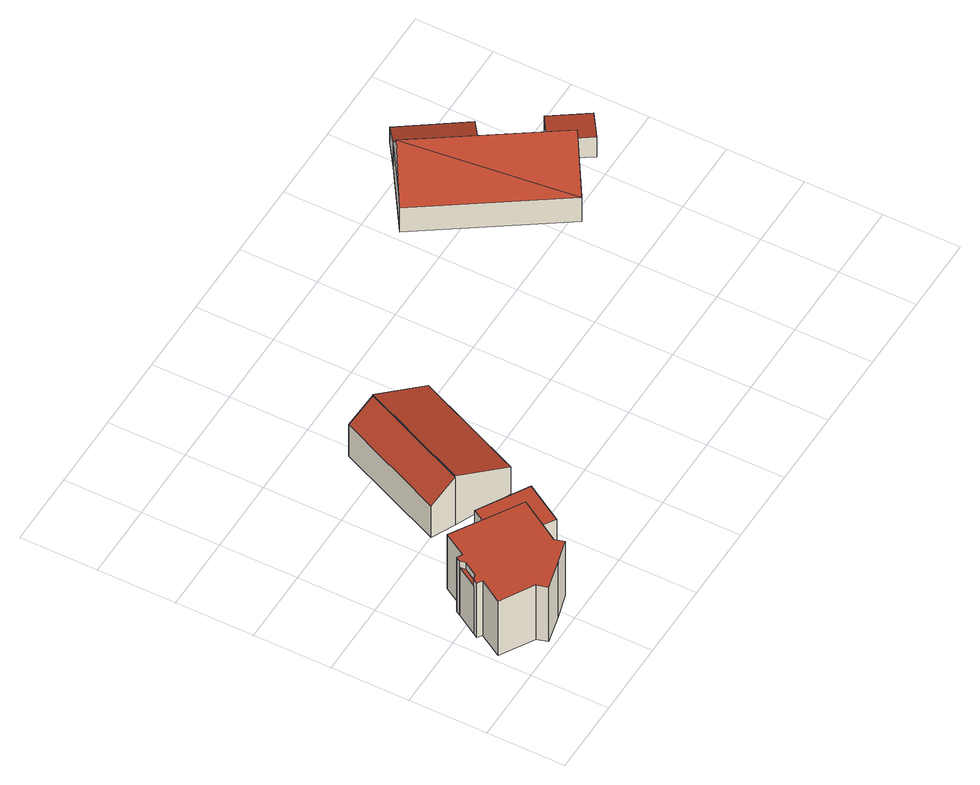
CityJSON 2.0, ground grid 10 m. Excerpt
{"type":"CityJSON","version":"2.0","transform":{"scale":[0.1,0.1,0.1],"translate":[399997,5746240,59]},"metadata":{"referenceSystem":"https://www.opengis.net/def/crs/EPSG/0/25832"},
"CityObjects":{
"building1":{"type":"Building","attributes":{"Gemeindeschluessel":"05558044","Geometrietyp2DReferenz":"3000","function":"31001_1000"},"address":[{"country":"Germany","locality":"Senden","thoroughfareNumber":"35","thoroughfareName":"Venne"}],"children":["building1-1","building1-2"]},
"building1-1":{"type":"BuildingPart","attributes":{"roofType":"1000","measuredHeight":7.87},"parents":["building1"],"geometry":[{"type":"Solid","lod":"2","boundaries":[[[[0,1,2,3]],[[4,0,3,5]],[[1,6,7,2]],[[1,0,4,6]],[[6,4,5,7]],[[7,5,3,2]]]],"semantics":{"surfaces":[{"type":"WallSurface"},{"type":"RoofSurface"},{"type":"GroundSurface"},{"type":"ClosureSurface"}],"values":[[0,1,2,3,3,3]]}}]},
"building1-2":{"type":"BuildingPart","attributes":{"roofType":"9999","measuredHeight":9},"parents":["building1"],"geometry":[{"type":"Solid","lod":"2","boundaries":[[[[8,9,10,11,12,13,14,15,16,17,18,19,20,21,22,23,24,25]],[[23,26,27,24]],[[22,28,26,23]],[[21,29,28,22]],[[20,30,29,21]],[[19,3,2,30,20]],[[3,19,18,5]],[[5,18,17,4]],[[4,17,16,0]],[[15,31,1,0,16]],[[14,32,31,15]],[[13,33,32,14]],[[12,34,33,13]],[[11,35,34,12]],[[10,36,35,11]],[[9,37,36,10]],[[8,38,37,9]],[[25,39,38,8]],[[24,27,39,25]],[[7,2,3,5]],[[6,7,5,4]],[[1,6,4,0]],[[26,28,29,30,2,7,6,1,31,32,33,34,35,36,37,38,39,27]]]],"semantics":{"surfaces":[{"type":"RoofSurface"},{"type":"WallSurface"},{"type":"GroundSurface"}],"values":[[0,1,1,1,1,1,1,1,1,1,1,1,1,1,1,1,1,1,1,1,1,1,2]]}}]},
"building2":{"type":"Building","attributes":{"Gemeindeschluessel":"05558044","Geometrietyp2DReferenz":"3000","function":"31001_1310","roofType":"1000","measuredHeight":3.5},"geometry":[{"type":"Solid","lod":"2","boundaries":[[[[40,41,42,43]],[[44,45,41,40]],[[46,47,45,44]],[[48,49,47,46]],[[50,51,49,48]],[[43,42,51,50]],[[48,46,44,40,43,50]],[[41,45,47,49,51,42]]]],"semantics":{"surfaces":[{"type":"WallSurface"},{"type":"RoofSurface"},{"type":"GroundSurface"}],"values":[[0,0,0,0,0,0,1,2]]}}]},
"building3":{"type":"Building","attributes":{"Gemeindeschluessel":"05558044","Geometrietyp2DReferenz":"3000","function":"51009_1610","roofType":"2100","measuredHeight":7.94},"geometry":[{"type":"Solid","lod":"2","boundaries":[[[[52,53,54,55]],[[56,57,53,52]],[[58,59,57,56]],[[55,54,59,58]],[[56,52,55,58]],[[53,57,59,54]]]],"semantics":{"surfaces":[{"type":"WallSurface"},{"type":"RoofSurface"},{"type":"GroundSurface"}],"values":[[0,0,0,0,1,2]]}}]},
"building4":{"type":"Building","attributes":{"Gemeindeschluessel":"05558044","Geometrietyp2DReferenz":"3000","function":"31001_1310","roofType":"2100","measuredHeight":8.08},"geometry":[{"type":"Solid","lod":"2","boundaries":[[[[60,61,53,62]],[[63,64,61,60]],[[65,57,64,63]],[[62,53,57,65]],[[63,60,62,65]],[[61,64,57,53]]]],"semantics":{"surfaces":[{"type":"WallSurface"},{"type":"RoofSurface"},{"type":"GroundSurface"}],"values":[[0,0,0,0,1,2]]}}]},
"building5":{"type":"Building","attributes":{"Gemeindeschluessel":"05558044","Geometrietyp2DReferenz":"3000","function":"31001_1000"},"address":[{"country":"Germany","locality":"Senden","thoroughfareNumber":"5","thoroughfareName":"Venne"}],"children":["building5-1","building5-2"]},
"building5-1":{"type":"BuildingPart","attributes":{"roofType":"2100","measuredHeight":4.05},"parents":["building5"],"geometry":[{"type":"Solid","lod":"2","boundaries":[[[[66,67,68,69,70]],[[71,72,73,74]],[[70,69,72,71]],[[74,66,70,71]],[[68,73,72,69]],[[67,66,74]],[[73,68,67,74]]]],"semantics":{"surfaces":[{"type":"WallSurface"},{"type":"RoofSurface"},{"type":"GroundSurface"},{"type":"ClosureSurface"}],"values":[[0,0,0,1,2,0,3]]}}]},
"building5-2":{"type":"BuildingPart","attributes":{"roofType":"3100","measuredHeight":9.88},"parents":["building5"],"geometry":[{"type":"Solid","lod":"2","boundaries":[[[[74,73,75,76]],[[77,78,68,67]],[[79,80,78,77]],[[81,82,80,79]],[[76,75,82,81]],[[81,83,84]],[[84,76,81]],[[83,79,77,67,74]],[[74,84,83]],[[84,74,76]],[[83,81,79]],[[73,68,78,80,82,75]],[[73,74,67,68]]]],"semantics":{"surfaces":[{"type":"WallSurface"},{"type":"RoofSurface"},{"type":"GroundSurface"},{"type":"ClosureSurface"}],"values":[[0,0,0,0,0,1,1,1,1,0,0,2,3]]}}]},
"building6":{"type":"Building","attributes":{"Gemeindeschluessel":"05558044","Geometrietyp2DReferenz":"3000","function":"51009_1610","roofType":"2100","measuredHeight":3.35},"geometry":[{"type":"Solid","lod":"2","boundaries":[[[[85,86,87,88]],[[89,90,86,85]],[[91,92,90,89]],[[93,94,92,91]],[[88,87,94,93]],[[91,89,85,88,93]],[[86,90,92,94,87]]]],"semantics":{"surfaces":[{"type":"WallSurface"},{"type":"RoofSurface"},{"type":"GroundSurface"}],"values":[[0,0,0,0,0,1,2]]}}]}
},
"vertices":[
[41,114,82],[41,114,3],[24,87,3],[24,87,82],[42,107,82],[31,89,82],[42,107,3],[31,89,3],
[125,26,93],[121,39,93],[153,91,93],[155,94,93],[125,112,93],[69,146,93],[51,116,93],[44,120,93],[41,114,93],[42,107,93],[31,89,93],[24,87,93],[21,81,93],[27,77,93],[9,47,93],[51,22,93],[55,8,93],[93,17,93],[51,22,3],[55,8,3],[9,47,3],[27,77,3],[21,81,3],[44,120,3],[51,116,3],[69,146,3],[125,112,3],[155,94,3],[153,91,3],[121,39,3],[125,26,3],[93,17,3],
[152,158,47],[152,158,12],[125,112,12],[125,112,47],[215,121,47],[215,121,12],[185,71,47],[185,71,12],[153,91,47],[153,91,12],[155,94,47],[155,94,12],
[213,323,90],[213,323,11],[183,337,11],[183,337,63],[151,182,90],[151,182,11],[121,196,63],[121,196,11],
[284,292,56],[284,292,11],[213,323,92],[222,151,56],[222,151,11],[151,182,92],
[641,430,51],[641,430,50],[641,430,10],[673,452,10],[673,452,35],[619,531,35],[619,531,10],[588,509,10],[588,509,50],
[506,454,10],[506,454,50],[684,365,50],[684,365,10],[701,340,50],[701,340,10],[620,285,50],[620,285,10],[660,313,109],[547,482,109],
[721,390,32],[721,390,8],[684,365,8],[684,365,41],[752,344,32],[752,344,8],[715,319,41],[715,319,8],[701,340,41],[701,340,8]
]}
